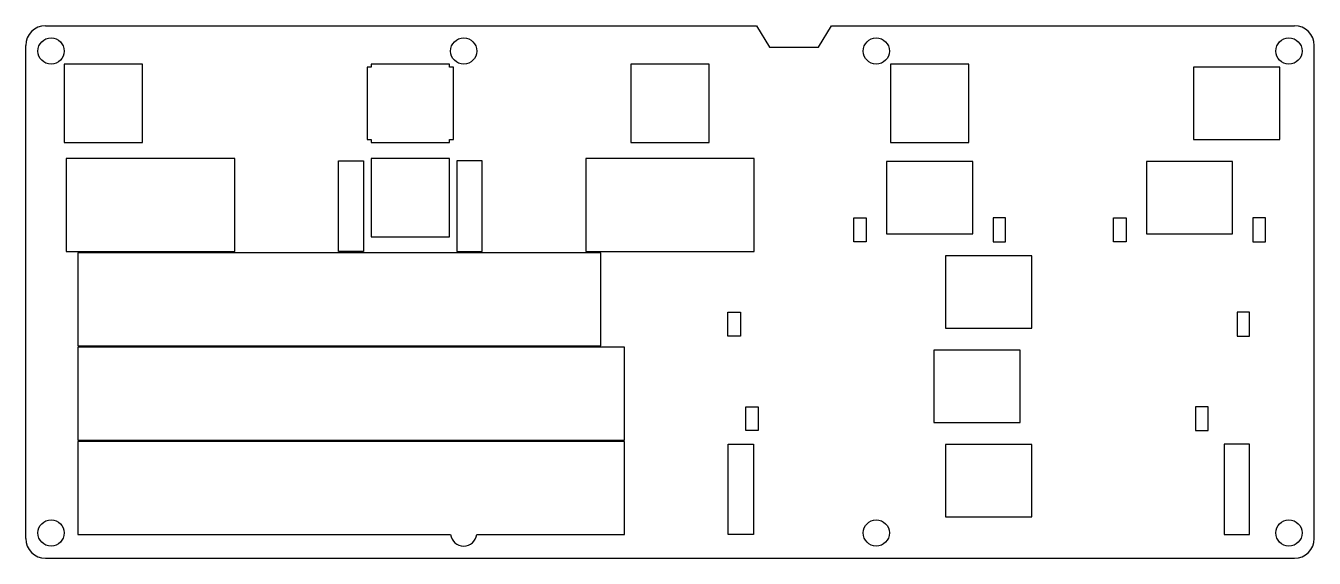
# Model space of a CAD drawing. Extents: x -130 to 130, y -54 to 54.
import ezdxf

# ---------------------------------------------------------------- set-up
doc = ezdxf.new("R2010")
doc.units = 0
doc.layers.get('0').update_dxf_attribs({"linetype": 'continuous'})

# ---------------------------------------------------------------- blocks, each defined once
blk = doc.blocks.new('SHAPE')
at = {"color": 0}
for p, q in [((-125.925, 53.725), (17.45, 53.725)), ((17.45, 53.725), (20.05, 49.425)), ((29.95, 49.425), (32.55, 53.725)), ((32.55, 53.725), (125.925, 53.725)), ((-129.925, -49.725), (-129.925, 49.725)), ((20.05, 49.425), (29.95, 49.425)), ((129.925, -49.725), (129.925, 49.725)), ((-122.2, 46), (-122.2, 30.2)), ((-106.4, 46), (-122.2, 46)), ((-106.4, 30.2), (-106.4, 46)), ((-60.2875, 45.4), (-61.0875, 45.4)), ((-61.0875, 45.4), (-61.0875, 30.8)), ((-44.4875, 46), (-60.2875, 46)), ((-60.2875, 46), (-60.2875, 45.4)), ((-44.4875, 45.4), (-44.4875, 46)), ((-43.6875, 45.4), (-44.4875, 45.4)), ((-43.6875, 30.8), (-43.6875, 45.4)), ((7.9, 46), (-7.9, 46)), ((-7.9, 46), (-7.9, 30.2)), ((7.9, 30.2), (7.9, 46)), ((60.2875, 46), (44.4875, 46)), ((44.4875, 46), (44.4875, 30.2)), ((60.2875, 30.2), (60.2875, 46)), ((123, 45.4), (105.6, 45.4)), ((105.6, 45.4), (105.6, 30.8)), ((123, 30.8), (123, 45.4)), ((-122.2, 30.2), (-106.4, 30.2)), ((-61.0875, 30.8), (-60.2875, 30.8)), ((-60.2875, 30.8), (-60.2875, 30.2)), ((-60.2875, 30.2), (-44.4875, 30.2)), ((-44.4875, 30.8), (-43.6875, 30.8)), ((-44.4875, 30.2), (-44.4875, 30.8)), ((-7.9, 30.2), (7.9, 30.2)), ((44.4875, 30.2), (60.2875, 30.2)), ((105.6, 30.8), (123, 30.8)), ((-87.775, 26.95), (-121.775, 26.95)), ((-121.775, 26.95), (-121.775, 8.2)), ((-87.775, 8.2), (-87.775, 26.95)), ((-66.8875, 26.45), (-61.7875, 26.45)), ((-66.8875, 8.2), (-66.8875, 26.45)), ((-61.7875, 26.45), (-61.7875, 8.2)), ((-60.2875, 26.95), (-60.2875, 11.15)), ((-44.4875, 26.95), (-60.2875, 26.95)), ((-44.4875, 11.15), (-44.4875, 26.95)), ((-42.9875, 26.45), (-42.9875, 8.2)), ((-37.8875, 26.45), (-42.9875, 26.45)), ((-37.8875, 8.2), (-37.8875, 26.45)), ((17, 26.95), (-17, 26.95)), ((-17, 26.95), (-17, 8.2)), ((17, 8.2), (17, 26.95)), ((61.0875, 26.35), (43.6875, 26.35)), ((43.6875, 26.35), (43.6875, 11.75)), ((61.0875, 11.75), (61.0875, 26.35)), ((113.475, 26.35), (96.075, 26.35)), ((96.075, 26.35), (96.075, 11.75)), ((113.475, 11.75), (113.475, 26.35)), ((37.0875, 10.15), (37.0875, 14.95)), ((37.0875, 14.95), (39.5875, 14.95)), ((39.5875, 14.95), (39.5875, 10.15)), ((65.1875, 14.95), (65.1875, 10.15)), ((67.6875, 14.95), (65.1875, 14.95)), ((67.6875, 10.15), (67.6875, 14.95)), ((89.475, 14.95), (91.975, 14.95)), ((89.475, 10.15), (89.475, 14.95)), ((91.975, 14.95), (91.975, 10.15)), ((117.575, 14.95), (117.575, 10.15)), ((120.075, 14.95), (117.575, 14.95)), ((120.075, 10.15), (120.075, 14.95)), ((-60.2875, 11.15), (-44.4875, 11.15)), ((43.6875, 11.75), (61.0875, 11.75)), ((96.075, 11.75), (113.475, 11.75)), ((-121.775, 8.2), (-87.775, 8.2)), ((-13.95, 7.9), (-119.4, 7.9)), ((-119.4, 7.9), (-119.4, -10.85)), ((-61.7875, 8.2), (-66.8875, 8.2)), ((-42.9875, 8.2), (-37.8875, 8.2)), ((-17, 8.2), (17, 8.2)), ((-13.95, -10.85), (-13.95, 7.9)), ((39.5875, 10.15), (37.0875, 10.15)), ((65.1875, 10.15), (67.6875, 10.15)), ((91.975, 10.15), (89.475, 10.15)), ((117.575, 10.15), (120.075, 10.15)), ((72.99375, 7.3), (55.59375, 7.3)), ((55.59375, 7.3), (55.59375, -7.3)), ((72.99375, -7.3), (72.99375, 7.3)), ((11.69375, -4.1), (14.19375, -4.1)), ((11.69375, -8.9), (11.69375, -4.1)), ((14.19375, -4.1), (14.19375, -8.9)), ((116.89375, -4.1), (114.39375, -4.1)), ((114.39375, -4.1), (114.39375, -8.9)), ((116.89375, -8.9), (116.89375, -4.1)), ((55.59375, -7.3), (72.99375, -7.3)), ((14.19375, -8.9), (11.69375, -8.9)), ((114.39375, -8.9), (116.89375, -8.9)), ((-119.4, -10.85), (-13.95, -10.85)), ((-9.19375, -11.15), (-119.39375, -11.15)), ((-119.39375, -11.15), (-119.39375, -29.9)), ((-9.19375, -29.9), (-9.19375, -11.15)), ((70.6125, -11.75), (53.2125, -11.75)), ((53.2125, -11.75), (53.2125, -26.35)), ((70.6125, -26.35), (70.6125, -11.75)), ((15.3125, -23.15), (17.8125, -23.15)), ((15.3125, -27.95), (15.3125, -23.15)), ((17.8125, -23.15), (17.8125, -27.95)), ((106.0125, -23.15), (106.0125, -27.95)), ((108.5125, -23.15), (106.0125, -23.15)), ((108.5125, -27.95), (108.5125, -23.15)), ((17.8125, -27.95), (15.3125, -27.95)), ((53.2125, -26.35), (70.6125, -26.35)), ((106.0125, -27.95), (108.5125, -27.95)), ((-119.39375, -29.9), (-9.19375, -29.9)), ((-119.39375, -30.2), (-119.39375, -48.95)), ((-9.19375, -30.2), (-119.39375, -30.2)), ((-9.19375, -48.95), (-9.19375, -30.2)), ((11.74375, -30.7), (16.84375, -30.7)), ((11.74375, -48.95), (11.74375, -30.7)), ((16.84375, -30.7), (16.84375, -48.95)), ((55.59375, -30.8), (55.59375, -45.4)), ((72.99375, -30.8), (55.59375, -30.8)), ((72.99375, -45.4), (72.99375, -30.8)), ((116.84375, -30.7), (111.74375, -30.7)), ((111.74375, -30.7), (111.74375, -48.95)), ((116.84375, -48.95), (116.84375, -30.7)), ((55.59375, -45.4), (72.99375, -45.4)), ((-119.39375, -48.95), (-44.23833, -48.95)), ((-38.97834, -48.95), (-9.19375, -48.95)), ((16.84375, -48.95), (11.74375, -48.95)), ((111.74375, -48.95), (116.84375, -48.95)), ((-125.925, -53.725), (125.925, -53.725))]:
    blk.add_line(p, q, dxfattribs=at)
for centre in [(-124.825, 48.625), (-41.60833, 48.625), (41.60833, 48.625), (124.825, 48.625), (-124.825, -48.625), (41.60833, -48.625), (124.825, -48.625)]:
    blk.add_circle(centre, 2.65, dxfattribs=at)
for centre, radius, start, end in [((-125.925, 49.725), 4, 90, -180), ((125.925, 49.725), 4, 0, 90), ((-41.60833, -48.625), 2.65, -172.9554238, -7.0445762), ((-125.925, -49.725), 4, 180, -90), ((125.925, -49.725), 4, -90, 0)]:
    blk.add_arc(centre, radius, start, end, dxfattribs=at)

msp = doc.modelspace()

# ---------------------------------------------------------------- block references
msp.add_blockref('SHAPE', (0, 0))

doc.saveas('drawing.dxf')
